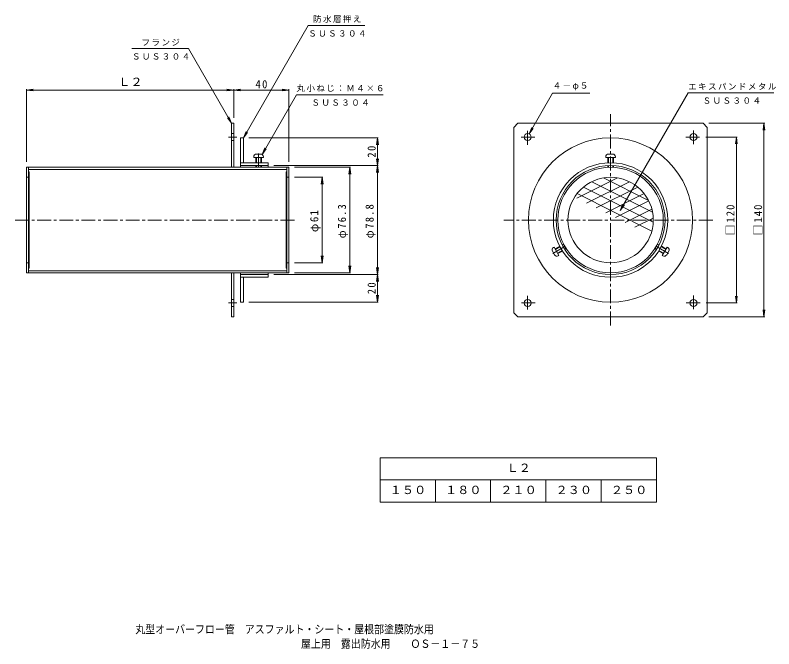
# Model space of a CAD drawing. Units: millimetres, scale not verified. Extents: x -257 to 292, y -277 to 182.
import ezdxf
from ezdxf.enums import TextEntityAlignment as Align

# ---------------------------------------------------------------- set-up
doc = ezdxf.new("R2010")
doc.units = ezdxf.units.MM
doc.header["$LTSCALE"] = 2
doc.linetypes.add('CHAIN1', pattern=[8, 5, -1, 1, -1])
doc.linetypes.add('DASHED2', pattern=[3, 2, -1])
for name, color, linetype, lineweight in [('0-1_躯体', 2, 'Continuous', 9), ('0-2_仕上', 3, 'Continuous', 9), ('0-3_建具', 4, 'Continuous', 9), ('0-4_その他', 7, 'Continuous', 9), ('0-5_寸法', 7, 'Continuous', 9), ('0-6_ハッチ', 6, 'Continuous', 9)]:
    doc.layers.add(name, color=color, linetype=linetype, lineweight=lineweight)
doc.layers.add('F-5_F-5ﾚｲﾔ', color=2, linetype='Continuous')
doc.styles.add('ＭＳ ゴシック', font='')
doc.styles.get('ＭＳ ゴシック').set_extended_font_data('MS Gothic')

msp = doc.modelspace()

# ---------------------------------------------------------------- linework, layer by layer
at = {"layer": '0-1_躯体'}
for p, q in [((-98.368, 71.767), (-98.368, 103.617)), ((104.327, 100.617), (107.327, 103.617)), ((104.327, -33.383), (104.327, 100.617)), ((241.327, 103.617), (107.327, 103.617)), ((244.327, 100.617), (241.327, 103.617)), ((244.327, -33.383), (244.327, 100.617)), ((-248.368, -4.533), (-248.368, 71.767)), ((-246.868, 71.767), (-248.368, 71.767)), ((-246.868, -4.533), (-246.868, 71.767)), ((-58.368, -4.533), (-58.368, 71.767)), ((-246.868, 64.517), (-248.368, 64.517)), ((-59.868, 64.517), (-58.368, 64.517)), ((-246.868, 2.717), (-248.368, 2.717)), ((-59.868, 2.717), (-58.368, 2.717)), ((-246.868, -4.533), (-248.368, -4.533)), ((-98.368, -4.533), (-98.368, -36.383)), ((-59.868, -4.533), (-58.368, -4.533)), ((107.327, -36.383), (104.327, -33.383)), ((107.327, -36.383), (241.327, -36.383)), ((244.327, -33.383), (241.327, -36.383))]:
    msp.add_line(p, q, dxfattribs=at)
at = {"layer": '0-1_躯体', "linetype": 'CHAIN1'}
for p, q in [((234.327, 88.417), (234.327, 98.829)), ((-102.14, 93.617), (-95.994, 93.617)), ((119.527, 93.617), (109.115, 93.617)), ((114.327, 88.079), (114.327, 98.615)), ((228.789, 93.617), (239.326, 93.617)), ((114.327, -21.183), (114.327, -31.596)), ((234.327, -20.845), (234.327, -31.382)), ((-102.14, -26.383), (-95.994, -26.383)), ((119.865, -26.383), (109.328, -26.383)), ((229.127, -26.383), (239.539, -26.383))]:
    msp.add_line(p, q, dxfattribs=at)
at = {"layer": '0-1_躯体', "linetype": 'DASHED2'}
for p, q in [((-99.868, 96.117), (-98.368, 96.117)), ((-99.868, 91.117), (-98.368, 91.117)), ((-99.868, -23.883), (-98.368, -23.883)), ((-99.868, -28.883), (-98.368, -28.883))]:
    msp.add_line(p, q, dxfattribs=at)
at = {"layer": '0-1_躯体'}
for points in [[(-99.868, 71.767), (-99.868, 103.617), (-98.368, 103.617)], [(-59.868, -4.533), (-59.868, 71.767), (-58.368, 71.767)], [(-99.868, -4.533), (-99.868, -36.383), (-98.368, -36.383)]]:
    msp.add_lwpolyline(points, dxfattribs=at)
for centre, radius in [((114.327, 93.617), 2.5), ((234.327, 93.617), 2.5), ((174.327, 33.617), 38.15), ((174.327, 33.617), 30.9), ((114.327, -26.383), 2.5), ((234.327, -26.383), 2.5)]:
    msp.add_circle(centre, radius, dxfattribs=at)
at = {"layer": '0-2_仕上', "linetype": 'CHAIN1'}
for p, q in [((174.327, -42.542), (174.327, 110.256)), ((-256.504, 33.617), (-53.257, 33.617)), ((248.231, 33.617), (96.97, 33.617))]:
    msp.add_line(p, q, dxfattribs=at)
at = {"layer": '0-2_仕上'}
for p, q in [((-246.868, 71.767), (-59.868, 71.767)), ((-246.868, 70.267), (-59.868, 70.267)), ((-246.868, -3.033), (-59.868, -3.033)), ((-246.868, -4.533), (-59.868, -4.533))]:
    msp.add_line(p, q, dxfattribs=at)
at = {"layer": '0-3_建具'}
for p, q in [((-93.368, 93.017), (-91.368, 93.017)), ((-93.368, 71.767), (-93.368, 93.017)), ((-91.368, 75.017), (-91.368, 93.017)), ((-83.868, 78.767), (-83.868, 79.367)), ((-83.868, 78.767), (-76.868, 78.767)), ((-82.368, 74.957), (-82.368, 78.767)), ((-81.968, 74.979), (-81.968, 78.767)), ((-81.868, 81.367), (-78.868, 81.367)), ((-78.768, 74.979), (-78.768, 78.767)), ((-78.368, 74.957), (-78.368, 78.767)), ((-76.868, 78.767), (-76.868, 79.367)), ((170.827, 78.767), (170.827, 79.367)), ((170.827, 78.767), (177.827, 78.767)), ((172.327, 74.957), (172.327, 78.767)), ((172.727, 74.979), (172.727, 78.767)), ((172.827, 81.367), (175.827, 81.367)), ((175.927, 74.979), (175.927, 78.767)), ((176.327, 74.957), (176.327, 78.767)), ((177.827, 78.767), (177.827, 79.367)), ((-93.368, 75.017), (-73.368, 75.017)), ((-93.368, 73.017), (-73.368, 73.017)), ((-82.368, 71.767), (-82.368, 72.953)), ((-81.968, 71.767), (-81.968, 72.976)), ((-78.768, 71.767), (-78.768, 72.976)), ((-78.368, 71.767), (-78.368, 72.953)), ((-73.368, 71.767), (-73.368, 75.017)), ((172.327, 71.767), (172.327, 72.953)), ((172.727, 71.767), (172.727, 72.976)), ((175.927, 71.767), (175.927, 72.976)), ((176.327, 71.767), (176.327, 72.953)), ((133.724, 8.443), (132.224, 11.041)), ((133.476, 14.073), (132.956, 13.773)), ((136.976, 8.011), (133.476, 14.073)), ((137.525, 14.679), (134.226, 12.774)), ((137.707, 14.322), (134.426, 12.427)), ((139.307, 11.55), (136.026, 9.656)), ((139.525, 11.215), (136.226, 9.31)), ((140.288, 16.274), (139.261, 15.681)), ((140.488, 15.927), (139.441, 15.323)), ((142.088, 13.156), (141.041, 12.552)), ((142.288, 12.81), (141.261, 12.217)), ((206.366, 12.81), (207.393, 12.217)), ((206.566, 13.156), (207.613, 12.551)), ((208.166, 15.927), (209.213, 15.323)), ((208.366, 16.274), (209.393, 15.681)), ((209.129, 11.215), (212.428, 9.31)), ((209.347, 11.55), (212.628, 9.656)), ((210.947, 14.322), (214.228, 12.427)), ((211.129, 14.679), (214.428, 12.774)), ((215.178, 14.073), (211.678, 8.011)), ((216.43, 11.041), (214.93, 8.443)), ((215.178, 14.073), (215.698, 13.773)), ((136.976, 8.011), (136.456, 7.711)), ((211.678, 8.011), (212.198, 7.711)), ((-93.368, -4.533), (-93.368, -25.783)), ((-73.368, -4.533), (-73.368, -7.783)), ((-93.368, -5.783), (-73.368, -5.783)), ((-93.368, -7.783), (-73.368, -7.783)), ((-91.368, -7.783), (-91.368, -25.783)), ((-93.368, -25.783), (-91.368, -25.783))]:
    msp.add_line(p, q, dxfattribs=at)
at = {"layer": '0-3_建具', "linetype": 'CHAIN1'}
for p, q in [((-80.368, 71.767), (-80.368, 83.393)), ((141.165, 14.471), (131.896, 9.119)), ((207.489, 14.471), (216.758, 9.119))]:
    msp.add_line(p, q, dxfattribs=at)
at = {"layer": '0-3_建具'}
for radius in [59.4, 41.4, 39.4]:
    msp.add_circle((174.327, 33.617), radius, dxfattribs=at)
for centre, start, end in [((-81.868, 79.367), 90, 180), ((-78.868, 79.367), 0, 90), ((172.827, 79.367), 90, 180), ((175.827, 79.367), 0, 90), ((133.956, 12.041), 120, 210), ((214.698, 12.041), 330, 60), ((135.456, 9.443), 210, 300), ((213.198, 9.443), 240, 330)]:
    msp.add_arc(centre, 2, start, end, dxfattribs=at)
at = {"layer": '0-4_その他'}
for p, q in [((-248.368, 127.617), (-243.411, 128.269)), ((-248.368, 128.217), (-248.368, 75.767)), ((-248.368, 127.617), (-98.368, 127.617)), ((-248.368, 127.617), (-243.411, 126.964)), ((-98.368, 127.617), (-103.325, 128.269)), ((-98.368, 127.617), (-103.325, 126.964)), ((-98.368, 127.617), (-93.411, 128.269)), ((-98.368, 128.217), (-98.368, 107.617)), ((-98.368, 127.617), (-58.368, 127.617)), ((-98.368, 127.617), (-93.411, 126.964)), ((-58.368, 127.617), (-63.325, 128.269)), ((-58.368, 127.617), (-63.325, 126.964)), ((-58.368, 128.217), (-58.368, 75.767)), ((285.927, 103.617), (245.327, 103.617)), ((285.327, 103.617), (284.674, 98.66)), ((285.327, -36.383), (285.327, 103.617)), ((285.327, 103.617), (285.98, 98.66)), ((265.927, 93.617), (243.326, 93.617)), ((265.327, 93.617), (264.674, 88.66)), ((265.327, -26.383), (265.327, 93.617)), ((265.327, 93.617), (265.98, 88.66)), ((6.232, 93.017), (-87.368, 93.017)), ((5.632, 93.017), (4.98, 88.06)), ((5.632, 73.017), (5.632, 93.017)), ((5.632, 93.017), (6.285, 88.06)), ((5.632, 73.017), (4.98, 77.974)), ((5.632, 73.017), (6.285, 77.974)), ((6.232, 73.017), (-69.368, 73.017)), ((-13.768, 71.767), (-54.368, 71.767)), ((-14.368, 71.767), (-15.02, 66.81)), ((-14.368, -4.533), (-14.368, 71.767)), ((-14.368, 71.767), (-13.715, 66.81)), ((5.632, 73.017), (4.98, 68.06)), ((5.632, -5.783), (5.632, 73.017)), ((5.632, 73.017), (6.285, 68.06)), ((-33.768, 64.517), (-54.368, 64.517)), ((-34.368, 64.517), (-35.02, 59.56)), ((-34.368, 2.717), (-34.368, 64.517)), ((-34.368, 64.517), (-33.715, 59.56)), ((-34.368, 2.717), (-35.02, 7.674)), ((-34.368, 2.717), (-33.715, 7.674)), ((-33.768, 2.717), (-54.368, 2.717)), ((-14.368, -4.533), (-15.02, 0.424)), ((-14.368, -4.533), (-13.715, 0.424)), ((-13.768, -4.533), (-54.368, -4.533)), ((5.632, -5.783), (4.98, -0.826)), ((5.632, -5.783), (6.285, -0.826)), ((6.232, -5.783), (-69.368, -5.783)), ((5.632, -5.783), (4.98, -10.74)), ((5.632, -25.783), (5.632, -5.783)), ((5.632, -5.783), (6.285, -10.74)), ((5.632, -25.783), (4.98, -20.826)), ((5.632, -25.783), (6.285, -20.826)), ((265.327, -26.383), (264.674, -21.426)), ((265.327, -26.383), (265.98, -21.426)), ((6.232, -25.783), (-87.368, -25.783)), ((265.927, -26.383), (243.539, -26.383)), ((285.327, -36.383), (284.674, -31.426)), ((285.327, -36.383), (285.98, -31.426)), ((285.927, -36.383), (245.327, -36.383))]:
    msp.add_line(p, q, dxfattribs=at)
at = {"layer": '0-5_寸法'}
for p, q in [((-91.368, 93.017), (-44.469, 174.248)), ((-3.469, 174.248), (-44.469, 174.248)), ((-172.045, 157.617), (-131.045, 157.617)), ((-99.868, 103.617), (-131.045, 157.617)), ((-77.868, 81.099), (-52.955, 124.248)), ((-52.955, 124.248), (9.674, 124.248)), ((115.344, 95.901), (132.391, 125.427)), ((132.391, 125.427), (159.391, 125.427)), ((181.328, 40.568), (230.455, 125.659)), ((230.455, 125.659), (292.455, 125.659)), ((-99.868, 103.617), (-102.912, 107.584)), ((-99.868, 103.617), (-101.781, 108.236)), ((115.344, 95.901), (117.257, 100.52)), ((115.344, 95.901), (118.388, 99.867)), ((-91.368, 93.017), (-89.454, 97.636)), ((-91.368, 93.017), (-88.324, 96.984)), ((-77.868, 81.099), (-75.954, 85.718)), ((-77.868, 81.099), (-74.824, 85.066)), ((181.328, 40.568), (183.241, 45.187)), ((181.328, 40.568), (184.372, 44.534)), ((7.534, -138.338), (7.534, -170.338)), ((207.534, -138.338), (7.534, -138.338)), ((207.534, -138.338), (207.534, -170.338)), ((207.534, -154.338), (7.534, -154.338)), ((47.534, -154.338), (47.534, -170.338)), ((87.534, -154.338), (87.534, -170.338)), ((127.534, -154.338), (127.534, -170.338)), ((167.534, -154.338), (167.534, -170.338)), ((207.534, -170.338), (7.534, -170.338))]:
    msp.add_line(p, q, dxfattribs=at)
at = {"layer": '0-6_ハッチ'}
for p, q in [((-246.368, 68.517), (-246.868, 68.517)), ((-246.368, -1.283), (-246.368, 68.517)), ((-60.368, 68.517), (-59.868, 68.517)), ((-60.368, -1.283), (-60.368, 68.517)), ((179.397, 64.098), (149.978, 49.388)), ((187.926, 61.363), (156.977, 45.889)), ((204.683, 39.389), (160.731, 61.365)), ((201.75, 47.857), (169.266, 64.099)), ((205.191, 32.136), (154.623, 57.42)), ((194.033, 57.418), (163.976, 42.389)), ((204.18, 25.642), (150.035, 52.714)), ((198.621, 52.712), (170.976, 38.89)), ((201.985, 47.395), (177.975, 35.39)), ((204.203, 41.505), (184.974, 31.891)), ((205.196, 35.003), (191.972, 28.391)), ((-246.368, -1.283), (-246.868, -1.283)), ((-60.368, -1.283), (-59.868, -1.283))]:
    msp.add_line(p, q, dxfattribs=at)

# ---------------------------------------------------------------- texts
at = {"layer": '0-4_その他', "color": 2, "style": 'ＭＳ ゴシック', "width": 1.1}
msp.add_text('Ｌ２', height=5.865, dxfattribs=at).set_placement((-181.868, 128.817), align=Align.BOTTOM_LEFT)
at = {"layer": '0-4_その他', "color": 2, "insert": (-82.618, 128.817), "char_height": 5.865, "attachment_point": 7, "style": 'ＭＳ ゴシック'}
msp.add_mtext('\\T1.27;\\W0.95;40', dxfattribs=at)
at = {"layer": '0-4_その他', "color": 2, "char_height": 5.865, "attachment_point": 7, "rotation": 90, "style": 'ＭＳ ゴシック'}
for s, insert in [('\\T1.27;\\W0.95;20', (4.432, 78.767)), ('\\T1.22;\\W0.95;φ76.3', (-15.568, 20.367)), ('\\T1.22;\\W0.95;φ78.8', (4.432, 20.367)), ('\\T1.21;\\W0.95;□120', (264.127, 22.617)), ('\\T1.21;\\W0.95;□140', (284.127, 22.617)), ('\\T1.19;φ61', (-35.568, 24.867)), ('\\T1.27;\\W0.95;20', (4.432, -20.033))]:
    msp.add_mtext(s, dxfattribs=dict(at, insert=insert))
at = {"layer": '0-5_寸法', "color": 2, "style": 'ＭＳ ゴシック', "width": 1.1}
for s, p in [('Ｌ２', (99.034, -150.338)), ('１５０', (14.534, -166.338)), ('１８０', (54.534, -166.338)), ('２１０', (94.534, -166.338)), ('２３０', (134.534, -166.338)), ('２５０', (174.534, -166.338))]:
    msp.add_text(s, height=5.865, dxfattribs=at).set_placement(p, align=Align.BOTTOM_LEFT)
at = {"layer": '0-5_寸法', "char_height": 4.399, "attachment_point": 7, "style": 'ＭＳ ゴシック'}
for s, insert in [('\\T1.17;防水層押え', (-40.969, 176.248)), ('\\T1.17;ＳＵＳ３０４', (-44.469, 166.248)), ('\\T1.17;フランジ', (-165.045, 159.617)), ('\\T1.17;ＳＵＳ３０４', (-172.045, 149.617)), ('\\T1.17;丸小ねじ：Ｍ４×６', (-52.955, 126.248)), ('\\T1.17;４－φ５', (132.391, 127.427)), ('\\T1.17;エキスパンドメタル', (230.455, 127.659)), ('\\T1.17;ＳＵＳ３０４', (-42.141, 116.248)), ('\\T1.17;ＳＵＳ３０４', (240.955, 117.659))]:
    msp.add_mtext(s, dxfattribs=dict(at, insert=insert))
at = {"layer": 'F-5_F-5ﾚｲﾔ', "style": 'ＭＳ ゴシック', "width": 0.9}
for s, p in [('丸型オーバーフロー管\u3000アスファルト・シート・屋根部塗膜防水用', (-169.578, -267.121)), ('屋上用\u3000露出防水用\u3000\u3000ＯＳ－１－７５', (-49.681, -277.584))]:
    msp.add_text(s, height=5.865, dxfattribs=at).set_placement(p, align=Align.BOTTOM_LEFT)

doc.saveas('drawing.dxf')
